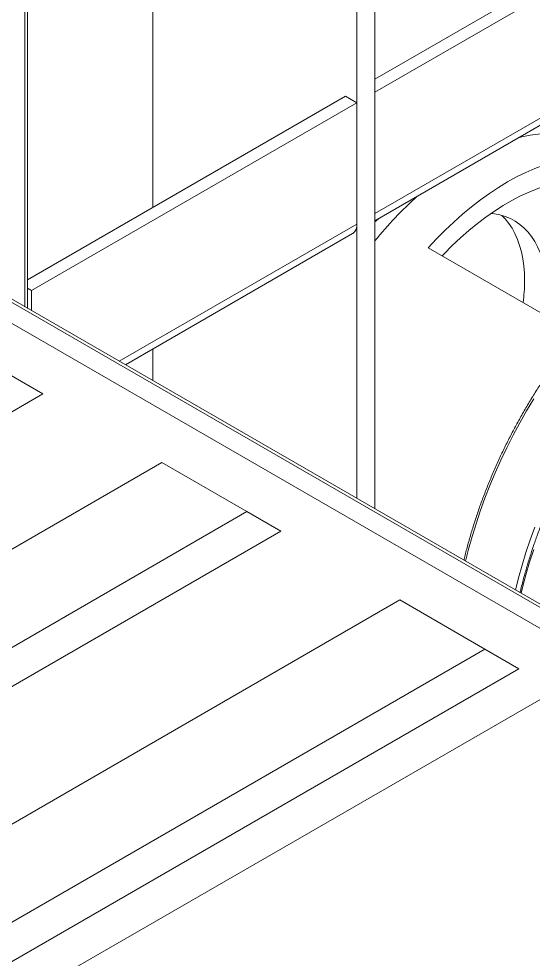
# Model space of a CAD drawing. Header units: millimetres. Extents: x 26816 to 90584, y 11074 to 56542.
# Drawn here: x 48045 to 48365, y 36932 to 37519 of the extents above; entities that cross this region are included whole.
import ezdxf

# ---------------------------------------------------------------- set-up
doc = ezdxf.new("R2010")
doc.units = ezdxf.units.MM
doc.layers.add('MAU_CAM', color=30, linetype='Continuous')
doc.layers.add('MAU_DO', color=1, linetype='Continuous')

msp = doc.modelspace()

# ---------------------------------------------------------------- linework, layer by layer
at = {"layer": 'MAU_CAM', "linetype": 'Continuous', "lineweight": 0}
for p, q in [((48266.78, 37480.97), (48587.8, 37666.3)), ((48266.78, 37472.81), (48594.87, 37662.21)), ((48128.18, 37591.64), (48128.18, 37400.96)), ((48266.78, 37397.11), (48594.87, 37586.51)), ((48266.78, 37392.71), (48592.18, 37580.56)), ((48048.28, 37547.54), (48048.28, 37339.06)), ((48050.04, 37338.04), (48050.04, 37546.53)), ((48255.46, 37219.46), (48255.46, 37547.93)), ((48266.78, 37212.92), (48266.78, 37541.4)), ((48050.04, 37355.85), (48248.39, 37470.36)), ((48248.39, 37470.36), (48255.46, 37466.28)), ((48266.78, 37397.11), (48266.78, 37472.81)), ((48052.52, 37349.12), (48255.46, 37466.28)), ((48255.46, 37466.28), (48255.46, 37390.58)), ((48107.25, 37305.02), (48255.46, 37390.58)), ((48111.06, 37302.82), (48252.77, 37384.62)), ((48391.94, 37322.74), (48300.01, 37375.8)), ((48050.04, 37350.56), (48052.52, 37349.12)), ((48052.52, 37349.12), (48052.52, 37336.61)), ((48128.18, 37312.7), (48128.18, 37292.93))]:
    msp.add_line(p, q, dxfattribs=at)
at = {"layer": 'MAU_CAM', "linetype": 'Continuous', "lineweight": 0, "flags": 128}
for points in [[(48408.75, 37439.46), (48405.32, 37441.28), (48401.24, 37443.08), (48396.99, 37444.57), (48392.59, 37445.74), (48388.04, 37446.59), (48383.37, 37447.12), (48378.57, 37447.32), (48373.66, 37447.21), (48368.64, 37446.77), (48363.54, 37446.01), (48358.35, 37444.93), (48356.4, 37444.45)], [(48300.01, 37375.8), (48305.22, 37381.4), (48310.53, 37386.76), (48315.94, 37391.88), (48321.41, 37396.74), (48326.96, 37401.34), (48332.55, 37405.66), (48338.18, 37409.69), (48343.84, 37413.42), (48349.51, 37416.85), (48355.18, 37419.97), (48360.84, 37422.77), (48366.47, 37425.24), (48372.06, 37427.38), (48377.6, 37429.18), (48383.08, 37430.64), (48388.48, 37431.76), (48393.79, 37432.53), (48399.01, 37432.95)], [(48308.61, 37370.84), (48309.86, 37372.14), (48314.94, 37377.24), (48320.11, 37382.08), (48325.35, 37386.67), (48330.66, 37390.98), (48336.01, 37395.01), (48341.39, 37398.75), (48346.8, 37402.18), (48352.22, 37405.31), (48357.62, 37408.12), (48363.01, 37410.6), (48368.36, 37412.75), (48373.67, 37414.56), (48378.91, 37416.03), (48384.08, 37417.15), (48389.16, 37417.92), (48394.14, 37418.35), (48399.01, 37418.42)], [(48374.26, 37347.03), (48374.13, 37351.79), (48373.76, 37356.4), (48373.14, 37360.83), (48372.28, 37365.06), (48371.17, 37369.09), (48369.83, 37372.9), (48368.26, 37376.48), (48366.45, 37379.81), (48364.43, 37382.88), (48362.19, 37385.68), (48359.75, 37388.2), (48357.11, 37390.43), (48354.28, 37392.37), (48351.28, 37394.01), (48348.1, 37395.33), (48344.77, 37396.35), (48341.29, 37397.04), (48339.25, 37397.3)], [(48360.12, 37355.19), (48359.99, 37359.96), (48359.62, 37364.56), (48359, 37368.99), (48358.14, 37373.23), (48357.03, 37377.26), (48355.69, 37381.07), (48354.12, 37384.64), (48352.31, 37387.97), (48350.29, 37391.04), (48348.05, 37393.84), (48345.97, 37396.02)], [(48255.46, 37390.58), (48255.39, 37389.27), (48255.16, 37388.06), (48254.8, 37386.99), (48254.29, 37386.06), (48253.65, 37385.29), (48252.89, 37384.7), (48252.77, 37384.62)], [(48365.82, 37281.6), (48361.35, 37274.12), (48357.06, 37266.53), (48352.95, 37258.86), (48349.03, 37251.1), (48345.31, 37243.28), (48341.79, 37235.41), (48338.48, 37227.5), (48335.38, 37219.56), (48332.5, 37211.6), (48329.84, 37203.65), (48327.41, 37195.71), (48325.21, 37187.79), (48323.33, 37180.28)], [(48354.45, 37162.31), (48356.32, 37169.83), (48358.52, 37177.75), (48360.95, 37185.69), (48363.61, 37193.64), (48366.49, 37201.6)], [(48365.79, 37187.62), (48363.24, 37179.67), (48360.93, 37171.74), (48358.85, 37163.84), (48357.98, 37160.27)]]:
    msp.add_lwpolyline(points, dxfattribs=at)
at = {"layer": 'MAU_CAM', "linetype": 'Continuous', "lineweight": 0}
for centre, radius, start, end in [((48459.72, 37223.12), 248.8, 132.03674, 140.84745), ((48260.28, 37402.34), 12.13, 302.42509, 317.02392), ((48253.99, 37355.48), 106.12, 352.50112, 359.84445)]:
    msp.add_arc(centre, radius, start, end, dxfattribs=at)
for points, knots in [([(48566.83, 37401.68), (48565.41, 37402.24), (48562.49, 37403.38), (48557.89, 37404.77), (48553.07, 37405.92), (48548.12, 37406.78), (48543.05, 37407.36), (48537.88, 37407.64), (48532.6, 37407.64), (48527.22, 37407.34), (48521.75, 37406.75), (48516.21, 37405.88), (48510.6, 37404.71), (48504.92, 37403.26), (48499.19, 37401.52), (48493.41, 37399.5), (48487.6, 37397.2), (48481.77, 37394.63), (48475.91, 37391.79), (48470.04, 37388.67), (48464.18, 37385.3), (48458.32, 37381.67), (48452.48, 37377.79), (48446.66, 37373.67), (48440.88, 37369.3), (48435.13, 37364.71), (48429.44, 37359.89), (48423.81, 37354.85), (48418.24, 37349.6), (48412.74, 37344.15), (48407.33, 37338.5), (48402.01, 37332.67), (48396.78, 37326.66), (48391.66, 37320.48), (48386.65, 37314.14), (48381.77, 37307.65), (48377.01, 37301.02), (48372.38, 37294.25), (48367.89, 37287.37), (48363.55, 37280.37), (48359.36, 37273.28), (48355.33, 37266.09), (48351.47, 37258.82), (48347.78, 37251.48), (48344.26, 37244.08), (48340.93, 37236.64), (48337.78, 37229.15), (48334.83, 37221.64), (48332.06, 37214.12), (48329.5, 37206.59), (48327.14, 37199.06), (48325, 37191.56), (48323.39, 37185.48), (48322.58, 37181.93), (48322.33, 37180.85)], [0, 0, 0, 0, 0.018028, 0.037275, 0.056539, 0.075827, 0.09514, 0.114482, 0.133852, 0.153249, 0.17267, 0.192114, 0.211577, 0.231057, 0.250549, 0.270051, 0.28956, 0.309075, 0.328593, 0.348113, 0.367633, 0.387152, 0.40667, 0.426186, 0.4457, 0.465212, 0.48472, 0.504227, 0.52373, 0.543231, 0.56273, 0.582227, 0.601721, 0.621214, 0.640705, 0.660195, 0.679684, 0.699172, 0.718659, 0.738145, 0.757631, 0.777118, 0.796604, 0.816091, 0.835578, 0.855066, 0.874556, 0.894046, 0.913538, 0.933032, 0.952528, 0.972026, 0.991527, 1, 1, 1, 1]), ([(48596.08, 37383.63), (48594.7, 37384.06), (48591.76, 37384.97), (48587.1, 37386), (48582.15, 37386.82), (48577.09, 37387.34), (48571.91, 37387.57), (48566.64, 37387.52), (48561.27, 37387.17), (48555.81, 37386.53), (48550.27, 37385.61), (48544.67, 37384.4), (48539, 37382.9), (48533.28, 37381.12), (48527.52, 37379.05), (48521.72, 37376.71), (48515.89, 37374.1), (48510.05, 37371.22), (48504.2, 37368.07), (48498.34, 37364.66), (48492.5, 37361), (48486.67, 37357.08), (48480.87, 37352.92), (48475.1, 37348.53), (48469.37, 37343.9), (48463.69, 37339.05), (48458.07, 37333.98), (48452.51, 37328.7), (48447.03, 37323.23), (48441.64, 37317.55), (48436.33, 37311.69), (48431.12, 37305.66), (48426.02, 37299.46), (48421.03, 37293.1), (48416.16, 37286.59), (48411.41, 37279.94), (48406.8, 37273.16), (48402.33, 37266.26), (48398.01, 37259.25), (48393.85, 37252.14), (48389.84, 37244.94), (48386, 37237.66), (48382.33, 37230.31), (48378.83, 37222.91), (48375.52, 37215.46), (48372.4, 37207.97), (48369.46, 37200.46), (48366.72, 37192.93), (48364.19, 37185.41), (48361.85, 37177.89), (48359.73, 37170.39), (48358.22, 37164.64), (48357.49, 37161.41), (48357.32, 37160.66)], [0, 0, 0, 0, 0.0176062, 0.0373882, 0.0571868, 0.077004, 0.0968408, 0.1166969, 0.1365715, 0.1564629, 0.1763691, 0.1962881, 0.2162176, 0.2361554, 0.2560998, 0.2760488, 0.2960011, 0.3159554, 0.3359107, 0.355866, 0.3758207, 0.3957743, 0.4157266, 0.4356773, 0.4556263, 0.4755735, 0.495519, 0.5154627, 0.5354047, 0.5553452, 0.5752842, 0.5952218, 0.6151583, 0.6350936, 0.6550281, 0.6749617, 0.6948948, 0.7148273, 0.7347596, 0.7546917, 0.7746238, 0.7945561, 0.8144886, 0.8344216, 0.8543551, 0.8742894, 0.8942246, 0.9141608, 0.9340983, 0.9540372, 0.9739775, 0.9939195, 1, 1, 1, 1])]:
    msp.add_open_spline(points, degree=3, knots=knots, dxfattribs=at)
at = {"layer": 'MAU_DO', "linetype": 'Continuous', "lineweight": 0}
for p, q in [((44562.95, 39349.07), (48567.29, 37037.41)), ((48569.05, 37038.43), (44565.95, 39349.37)), ((48408.55, 37115.91), (44720.99, 39244.69)), ((48059.59, 37284.7), (48038.38, 37296.95)), ((48059.59, 37284.7), (46433.25, 36345.83)), ((48133.84, 37241.84), (46528.71, 36315.22)), ((48186.87, 37211.22), (48133.84, 37241.84)), ((46581.74, 36284.6), (48186.87, 37211.22)), ((48208.09, 37198.98), (48186.87, 37211.22)), ((48208.09, 37198.98), (46581.74, 36260.11)), ((48282.33, 37156.12), (46677.2, 36229.49)), ((48335.37, 37125.5), (48282.33, 37156.12)), ((46730.23, 36198.88), (48335.37, 37125.5)), ((48356.58, 37113.25), (48335.37, 37125.5)), ((48356.58, 37113.25), (46730.23, 36174.38)), ((46752.15, 36160.18), (48384.16, 37102.31))]:
    msp.add_line(p, q, dxfattribs=at)

doc.saveas('drawing.dxf')
